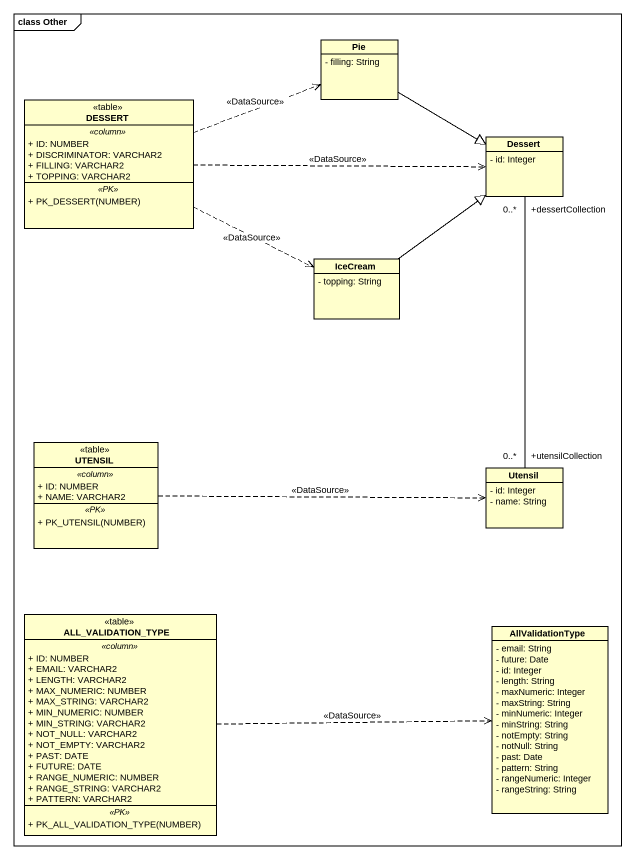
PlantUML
@startuml
mainframe class Other
hide circle
hide empty members
skinparam classAttributeIconSize 0
class Pie {
  - filling: String
}
class DESSERT <<table>> {
  .. <<column>> ..
  + ID: NUMBER
  + DISCRIMINATOR: VARCHAR2
  + FILLING: VARCHAR2
  + TOPPING: VARCHAR2
  .. <<PK>> ..
  + PK_DESSERT(NUMBER)
}
class Dessert {
  - id: Integer
}
class IceCream {
  - topping: String
}
class UTENSIL <<table>> {
  .. <<column>> ..
  + ID: NUMBER
  + NAME: VARCHAR2
  .. <<PK>> ..
  + PK_UTENSIL(NUMBER)
}
class Utensil {
  - id: Integer
  - name: String
}
class ALL_VALIDATION_TYPE <<table>> {
  .. <<column>> ..
  + ID: NUMBER
  + EMAIL: VARCHAR2
  + LENGTH: VARCHAR2
  + MAX_NUMERIC: NUMBER
  + MAX_STRING: VARCHAR2
  + MIN_NUMERIC: NUMBER
  + MIN_STRING: VARCHAR2
  + NOT_NULL: VARCHAR2
  + NOT_EMPTY: VARCHAR2
  + PAST: DATE
  + FUTURE: DATE
  + RANGE_NUMERIC: NUMBER
  + RANGE_STRING: VARCHAR2
  + PATTERN: VARCHAR2
  .. <<PK>> ..
  + PK_ALL_VALIDATION_TYPE(NUMBER)
}
class AllValidationType {
  - email: String
  - future: Date
  - id: Integer
  - length: String
  - maxNumeric: Integer
  - maxString: String
  - minNumeric: Integer
  - minString: String
  - notEmpty: String
  - notNull: String
  - past: Date
  - pattern: String
  - rangeNumeric: Integer
  - rangeString: String
}
Pie -right-|> Dessert
DESSERT .right.> Pie : <<DataSource>>
DESSERT .right.> Dessert : <<DataSource>>
DESSERT .right.> IceCream : <<DataSource>>
Dessert "+dessertCollection\n0..*" -- "+utensilCollection\n0..*" Utensil
IceCream -up-|> Dessert
UTENSIL .right.> Utensil : <<DataSource>>
ALL_VALIDATION_TYPE .right.> AllValidationType : <<DataSource>>
@enduml
